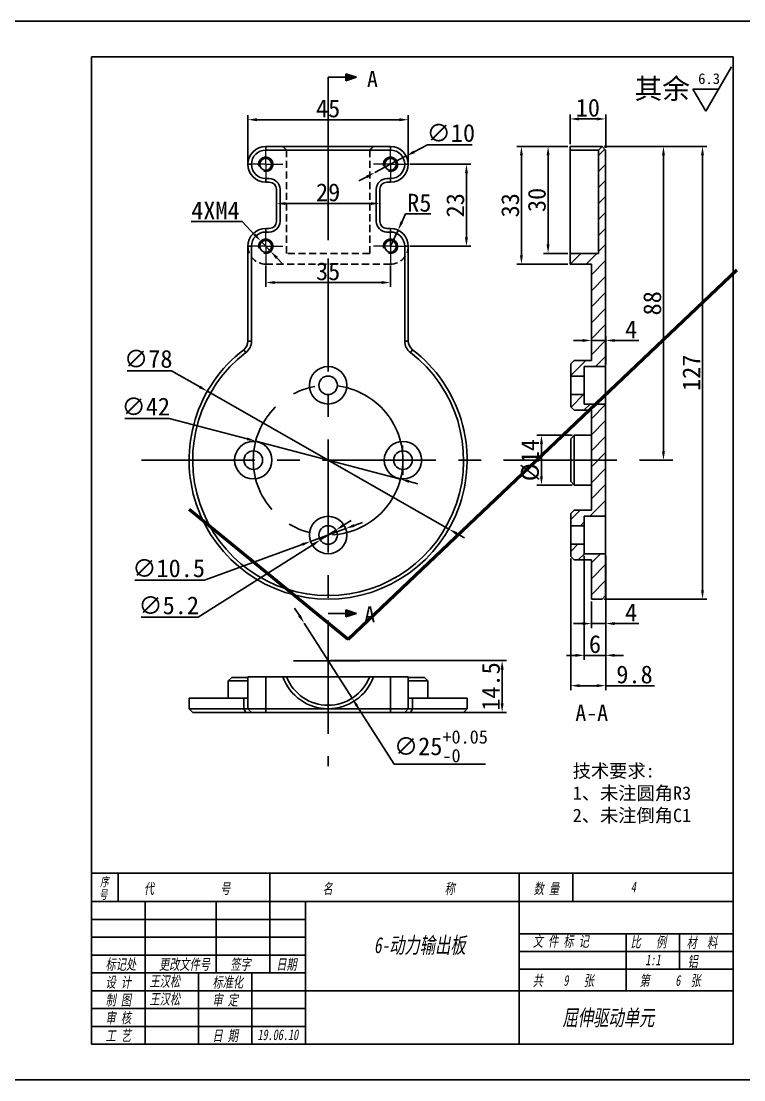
# Model space of a CAD drawing. Header units: millimetres. Extents: x 8840 to 20870, y -7456 to 1741.
# Drawn here: x 11809.9 to 12012.6, y -5488.7 to -5191.7 of the extents above; entities that cross this region are included whole.
import ezdxf

# ---------------------------------------------------------------- set-up
doc = ezdxf.new("R2010")
doc.units = ezdxf.units.MM
doc.linetypes.add('CENTER', pattern=[50.8, 31.75, -6.35, 6.35, -6.35])
doc.linetypes.add('JIS_02_2.0', pattern=[3, 2, -1])
doc.layers.get('0').update_dxf_attribs({"lineweight": 25})
for name, color, linetype in [('中心线', 5, 'CENTER'), ('临时线', 6, 'Continuous'), ('剖面线', 3, 'Continuous'), ('尺寸', 4, 'Continuous'), ('尺寸标注', 4, 'Continuous'), ('文字', 7, 'Continuous'), ('细实线', 2, 'Continuous'), ('虚线', 1, 'JIS_02_2.0')]:
    doc.layers.add(name, color=color, linetype=linetype)
doc.layers.add('粗实线', color=7, linetype='Continuous', lineweight=25)
doc.styles.get("Standard").update_dxf_attribs({"font": ''})
doc.styles.add('样式 2', font='', dxfattribs={"width": 0.7, "oblique": 10})
doc.styles.get('Standard').set_extended_font_data('SimSun')
doc.styles.get('样式 2').set_extended_font_data('SimSun')
doc.dimstyles.new('ISO-25 1.1', dxfattribs={"dimtxt": 5, "dimasz": 2.5, "dimexe": 1.25, "dimexo": 0.625, "dimtad": 1, "dimtoh": 1, "dimdsep": 46, "dimtxsty": 'Standard', "dimcen": 2.5, "dimclrt": 7, "dimadec": 0, "dimazin": 0, "dimtfac": 1, "dimtmove": 0, "dimatfit": 3, "dimfxl": 1, "dimarcsym": 0})
pattern_1 = [(45, (11592.0238, -5586.8202), (-2.245064, 2.245064), [])]

# ---------------------------------------------------------------- blocks, each defined once
blk = doc.blocks.new('SW_CENTERMARKSYMBOL_5')
at = {"color": 0, "linetype": 'Continuous', "lineweight": 0}
for p, q in [((0, 2.5), (0, 4.1)), ((-2.5, 0), (-4.1, 0)), ((0, 0), (-2.5, 0)), ((0, 0), (0, 2.5)), ((0, 0), (0, -2.5)), ((0, 0), (2.5, 0)), ((2.5, 0), (4.1, 0)), ((0, -2.5), (0, -4.1))]:
    blk.add_line(p, q, dxfattribs=at)
blk = doc.blocks.new('SW_CENTERMARKSYMBOL_6')
at = {"color": 0, "linetype": 'Continuous', "lineweight": 0}
for p, q in [((0, 2.5), (0, 4.75)), ((-2.5, 0), (-4.75, 0)), ((0, 0), (-2.5, 0)), ((0, 0), (0, 2.5)), ((0, 0), (0, -2.5)), ((0, 0), (2.5, 0)), ((2.5, 0), (4.75, 0)), ((0, -2.5), (0, -4.75))]:
    blk.add_line(p, q, dxfattribs=at)
blk = doc.blocks.new('SW_CENTERMARKSYMBOL_7')
at = {"color": 0, "linetype": 'Continuous', "lineweight": 0}
for p, q in [((0, 2.5), (0, 4.75)), ((-2.5, 0), (-4.75, 0)), ((0, 0), (-2.5, 0)), ((0, 0), (0, 2.5)), ((0, 0), (0, -2.5)), ((0, 0), (2.5, 0)), ((2.5, 0), (4.75, 0)), ((0, -2.5), (0, -4.75))]:
    blk.add_line(p, q, dxfattribs=at)
blk = doc.blocks.new('SW_CENTERMARKSYMBOL_8')
at = {"color": 0, "linetype": 'Continuous', "lineweight": 0}
for p, q in [((0, 2.5), (0, 4.75)), ((-2.5, 0), (-4.75, 0)), ((0, 0), (-2.5, 0)), ((0, 0), (0, 2.5)), ((0, 0), (0, -2.5)), ((0, 0), (2.5, 0)), ((2.5, 0), (4.75, 0)), ((0, -2.5), (0, -4.75))]:
    blk.add_line(p, q, dxfattribs=at)
blk = doc.blocks.new('SW_CENTERMARKSYMBOL_9')
at = {"color": 0, "linetype": 'Continuous', "lineweight": 0}
for p, q in [((0, 2.5), (0, 4.75)), ((-2.5, 0), (-4.75, 0)), ((0, 0), (-2.5, 0)), ((0, 0), (0, 2.5)), ((0, 0), (0, -2.5)), ((0, 0), (2.5, 0)), ((2.5, 0), (4.75, 0)), ((0, -2.5), (0, -4.75))]:
    blk.add_line(p, q, dxfattribs=at)
blk = doc.blocks.new('ra')
at = {"layer": '细实线'}
for p, q in [((0, 0), (6, 10.39)), ((-3, 5.2), (0, 0)), ((-3, 5.2), (3, 5.2))]:
    blk.add_line(p, q, dxfattribs=at)
at = {"layer": '文字'}
blk.add_attdef('RA', (-1.78, 6.39), '', height=2.5, dxfattribs=at)
blk = doc.blocks.new('*D516')
at = {"layer": 'Defpoints', "color": 0}
for p in [(11972.86, -5226.88), (11990.07, -5314.88), (11993.3, -5314.88)]:
    blk.add_point(p, dxfattribs=at)
at = {"layer": '尺寸标注', "color": 0, "lineweight": -2}
for p, q in [((11973.48, -5226.88), (11991.32, -5226.88)), ((11990.07, -5229.38), (11990.07, -5312.38)), ((11992.67, -5314.88), (11988.82, -5314.88))]:
    blk.add_line(p, q, dxfattribs=at)
at = {"layer": '尺寸标注', "color": 0}
for points in [[(11989.66, -5229.38), (11990.49, -5229.38), (11990.07, -5226.88)], [(11989.66, -5312.38), (11990.49, -5312.38), (11990.07, -5314.88)]]:
    blk.add_solid(points, dxfattribs=at)
at = {"layer": '尺寸标注', "color": 7, "insert": (11986.95, -5270.88), "char_height": 5, "attachment_point": 5, "rotation": 90}
blk.add_mtext('88', dxfattribs=at)
blk = doc.blocks.new('*D517')
at = {"layer": 'Defpoints', "color": 0}
for p in [(11862.12, -5295.55), (11929.86, -5334.21)]:
    blk.add_point(p, dxfattribs=at)
at = {"layer": '尺寸标注', "color": 0, "lineweight": -2}
for p, q in [((11839.59, -5289.81), (11852.06, -5289.81)), ((11852.06, -5289.81), (11859.95, -5294.31)), ((11929.86, -5334.21), (11862.12, -5295.55)), ((11932.03, -5335.45), (11934.21, -5336.69))]:
    blk.add_line(p, q, dxfattribs=at)
at = {"layer": '尺寸标注', "color": 0}
for points in [[(11860.15, -5293.95), (11859.74, -5294.68), (11862.12, -5295.55)], [(11932.24, -5335.09), (11931.83, -5335.81), (11929.86, -5334.21)]]:
    blk.add_solid(points, dxfattribs=at)
at = {"layer": '尺寸标注', "color": 7, "insert": (11845.52, -5286.5), "char_height": 5, "attachment_point": 5}
blk.add_mtext('∅78', dxfattribs=at)
blk = doc.blocks.new('*D518')
at = {"layer": 'Defpoints', "color": 0}
for p in [(11973.86, -5219.16), (11963.86, -5226.88), (11973.86, -5227.88)]:
    blk.add_point(p, dxfattribs=at)
at = {"layer": '尺寸标注', "color": 0, "lineweight": -2}
for p, q in [((11963.86, -5226.26), (11963.86, -5217.91)), ((11973.86, -5227.26), (11973.86, -5217.91)), ((11966.36, -5219.16), (11971.36, -5219.16))]:
    blk.add_line(p, q, dxfattribs=at)
at = {"layer": '尺寸标注', "color": 0}
for points in [[(11966.36, -5218.75), (11966.36, -5219.58), (11963.86, -5219.16)], [(11971.36, -5218.75), (11971.36, -5219.58), (11973.86, -5219.16)]]:
    blk.add_solid(points, dxfattribs=at)
at = {"layer": '尺寸标注', "color": 7, "insert": (11968.86, -5216.04), "char_height": 5, "attachment_point": 5}
blk.add_mtext('10', dxfattribs=at)
blk = doc.blocks.new('*D519')
at = {"layer": 'Defpoints', "color": 0}
for p in [(11918.49, -5219.37), (11873.49, -5231.88), (11918.49, -5231.88)]:
    blk.add_point(p, dxfattribs=at)
at = {"layer": '尺寸标注', "color": 0, "lineweight": -2}
for p, q in [((11873.49, -5231.26), (11873.49, -5218.12)), ((11918.49, -5231.26), (11918.49, -5218.12)), ((11875.99, -5219.37), (11915.99, -5219.37))]:
    blk.add_line(p, q, dxfattribs=at)
at = {"layer": '尺寸标注', "color": 0}
for points in [[(11875.99, -5218.95), (11875.99, -5219.79), (11873.49, -5219.37)], [(11915.99, -5218.95), (11915.99, -5219.79), (11918.49, -5219.37)]]:
    blk.add_solid(points, dxfattribs=at)
at = {"layer": '尺寸标注', "color": 7, "insert": (11895.99, -5216.24), "char_height": 5, "attachment_point": 5}
blk.add_mtext('45', dxfattribs=at)
blk = doc.blocks.new('*D520')
at = {"layer": 'Defpoints', "color": 0}
for p in [(11878.49, -5259.63), (11913.49, -5259.63), (11913.49, -5265.05)]:
    blk.add_point(p, dxfattribs=at)
at = {"layer": '尺寸标注', "color": 0, "lineweight": -2}
for p, q in [((11878.49, -5260.26), (11878.49, -5266.3)), ((11913.49, -5260.26), (11913.49, -5266.3)), ((11880.99, -5265.05), (11910.99, -5265.05))]:
    blk.add_line(p, q, dxfattribs=at)
at = {"layer": '尺寸标注', "color": 0}
for points in [[(11880.99, -5264.64), (11880.99, -5265.47), (11878.49, -5265.05)], [(11910.99, -5264.64), (11910.99, -5265.47), (11913.49, -5265.05)]]:
    blk.add_solid(points, dxfattribs=at)
at = {"layer": '尺寸标注', "color": 7, "insert": (11895.99, -5261.93), "char_height": 5, "attachment_point": 5}
blk.add_mtext('35', dxfattribs=at)
blk = doc.blocks.new('*D521')
at = {"layer": 'Defpoints', "color": 0}
for p in [(11917.92, -5229.55), (11909.07, -5234.21)]:
    blk.add_point(p, dxfattribs=at)
at = {"layer": '尺寸标注', "color": 0, "lineweight": -2}
for p, q in [((11923.85, -5226.43), (11920.13, -5228.39)), ((11936.37, -5226.43), (11923.85, -5226.43)), ((11909.07, -5234.21), (11917.92, -5229.55)), ((11906.85, -5235.38), (11904.64, -5236.54))]:
    blk.add_line(p, q, dxfattribs=at)
at = {"layer": '尺寸标注', "color": 0}
for points in [[(11919.93, -5228.02), (11920.32, -5228.76), (11917.92, -5229.55)], [(11906.66, -5235.01), (11907.05, -5235.74), (11909.07, -5234.21)]]:
    blk.add_solid(points, dxfattribs=at)
at = {"layer": '尺寸标注', "color": 7, "insert": (11930.42, -5223.12), "char_height": 5, "attachment_point": 5}
blk.add_mtext('∅10', dxfattribs=at)
blk = doc.blocks.new('*D522')
at = {"layer": 'Defpoints', "color": 0}
for p in [(11877.11, -5253.44), (11879.87, -5256.33)]:
    blk.add_point(p, dxfattribs=at)
at = {"layer": '尺寸标注', "color": 0, "lineweight": -2}
for p, q in [((11857.52, -5247.95), (11871.86, -5247.95)), ((11871.86, -5247.95), (11875.38, -5251.63)), ((11879.87, -5256.33), (11877.11, -5253.44)), ((11881.6, -5258.14), (11883.33, -5259.94))]:
    blk.add_line(p, q, dxfattribs=at)
at = {"layer": '尺寸标注', "color": 0}
for points in [[(11875.68, -5251.34), (11875.08, -5251.92), (11877.11, -5253.44)], [(11881.9, -5257.85), (11881.3, -5258.42), (11879.87, -5256.33)]]:
    blk.add_solid(points, dxfattribs=at)
at = {"layer": '尺寸标注', "color": 7, "insert": (11864.38, -5244.83), "char_height": 5, "attachment_point": 5}
blk.add_mtext('4XM4', dxfattribs=at)
blk = doc.blocks.new('*D523')
at = {"layer": 'Defpoints', "color": 0}
for p in [(11915.61, -5250.35), (11913.49, -5254.88)]:
    blk.add_point(p, dxfattribs=at)
at = {"layer": '尺寸标注', "color": 0, "lineweight": -2}
for p, q in [((11917.72, -5245.82), (11916.66, -5248.09)), ((11924.79, -5245.82), (11917.72, -5245.82)), ((11913.49, -5254.88), (11915.61, -5250.35))]:
    blk.add_line(p, q, dxfattribs=at)
at = {"layer": '尺寸标注', "color": 0}
blk.add_solid([(11916.29, -5247.91), (11917.04, -5248.26), (11915.61, -5250.35)], dxfattribs=at)
at = {"layer": '尺寸标注', "color": 7, "insert": (11921.57, -5242.7), "char_height": 5, "attachment_point": 5}
blk.add_mtext('R5', dxfattribs=at)
blk = doc.blocks.new('*D524')
at = {"layer": 'Defpoints', "color": 0}
for p in [(11918.24, -5231.88), (11918.24, -5254.88), (11934.8, -5254.88)]:
    blk.add_point(p, dxfattribs=at)
at = {"layer": '尺寸标注', "color": 0, "lineweight": -2}
for p, q in [((11918.87, -5231.88), (11936.05, -5231.88)), ((11934.8, -5234.38), (11934.8, -5252.38)), ((11918.87, -5254.88), (11936.05, -5254.88))]:
    blk.add_line(p, q, dxfattribs=at)
at = {"layer": '尺寸标注', "color": 0}
for points in [[(11934.38, -5234.38), (11935.22, -5234.38), (11934.8, -5231.88)], [(11934.38, -5252.38), (11935.22, -5252.38), (11934.8, -5254.88)]]:
    blk.add_solid(points, dxfattribs=at)
at = {"layer": '尺寸标注', "color": 7, "insert": (11931.68, -5243.38), "char_height": 5, "attachment_point": 5, "rotation": 90}
blk.add_mtext('23', dxfattribs=at)
blk = doc.blocks.new('*D525')
at = {"layer": 'Defpoints', "color": 0}
for p in [(11881.49, -5238.88), (11910.49, -5238.88), (11910.49, -5242.89)]:
    blk.add_point(p, dxfattribs=at)
at = {"layer": '尺寸标注', "color": 0, "lineweight": -2}
for p, q in [((11881.49, -5239.51), (11881.49, -5244.14)), ((11910.49, -5239.51), (11910.49, -5244.14)), ((11883.99, -5242.89), (11907.99, -5242.89))]:
    blk.add_line(p, q, dxfattribs=at)
at = {"layer": '尺寸标注', "color": 0}
for points in [[(11883.99, -5242.48), (11883.99, -5243.31), (11881.49, -5242.89)], [(11907.99, -5242.48), (11907.99, -5243.31), (11910.49, -5242.89)]]:
    blk.add_solid(points, dxfattribs=at)
at = {"layer": '尺寸标注', "color": 7, "insert": (11895.99, -5239.77), "char_height": 5, "attachment_point": 5}
blk.add_mtext('29', dxfattribs=at)
blk = doc.blocks.new('*D526')
at = {"layer": 'Defpoints', "color": 0}
for p in [(11875.68, -5309.55), (11916.3, -5320.22)]:
    blk.add_point(p, dxfattribs=at)
at = {"layer": '尺寸标注', "color": 0, "lineweight": -2}
for p, q in [((11838.92, -5303.15), (11851.36, -5303.15)), ((11851.36, -5303.15), (11873.26, -5308.91)), ((11916.3, -5320.22), (11875.68, -5309.55)), ((11918.72, -5320.86), (11921.14, -5321.49))]:
    blk.add_line(p, q, dxfattribs=at)
at = {"layer": '尺寸标注', "color": 0}
for points in [[(11873.37, -5308.51), (11873.16, -5309.31), (11875.68, -5309.55)], [(11918.82, -5320.45), (11918.61, -5321.26), (11916.3, -5320.22)]]:
    blk.add_solid(points, dxfattribs=at)
at = {"layer": '尺寸标注', "color": 7, "insert": (11844.83, -5299.84), "char_height": 5, "attachment_point": 5}
blk.add_mtext('∅42', dxfattribs=at)
blk = doc.blocks.new('*D527')
at = {"layer": 'Defpoints', "color": 0}
for p in [(11900.92, -5334.08), (11891.06, -5337.69)]:
    blk.add_point(p, dxfattribs=at)
at = {"layer": '尺寸标注', "color": 0, "lineweight": -2}
for p, q in [((11900.92, -5334.08), (11891.06, -5337.69)), ((11903.27, -5333.22), (11905.62, -5332.36)), ((11861.33, -5348.56), (11888.71, -5338.54)), ((11841.78, -5348.56), (11861.33, -5348.56))]:
    blk.add_line(p, q, dxfattribs=at)
at = {"layer": '尺寸标注', "color": 0}
for points in [[(11903.13, -5332.83), (11903.41, -5333.61), (11900.92, -5334.08)], [(11888.57, -5338.15), (11888.85, -5338.94), (11891.06, -5337.69)]]:
    blk.add_solid(points, dxfattribs=at)
at = {"layer": '尺寸标注', "color": 7, "insert": (11851.24, -5345.24), "char_height": 5, "attachment_point": 5}
blk.add_mtext('∅10.5', dxfattribs=at)
blk = doc.blocks.new('*D528')
at = {"layer": 'Defpoints', "color": 0}
for p in [(11898.19, -5334.49), (11893.79, -5337.28)]:
    blk.add_point(p, dxfattribs=at)
at = {"layer": '尺寸标注', "color": 0, "lineweight": -2}
for p, q in [((11900.3, -5333.15), (11902.41, -5331.81)), ((11898.19, -5334.49), (11893.79, -5337.28)), ((11859.57, -5358.97), (11891.68, -5338.61)), ((11843.57, -5358.97), (11859.57, -5358.97))]:
    blk.add_line(p, q, dxfattribs=at)
at = {"layer": '尺寸标注', "color": 0}
for points in [[(11900.07, -5332.8), (11900.52, -5333.5), (11898.19, -5334.49)], [(11891.46, -5338.26), (11891.91, -5338.97), (11893.79, -5337.28)]]:
    blk.add_solid(points, dxfattribs=at)
at = {"layer": '尺寸标注', "color": 7, "insert": (11851.26, -5355.65), "char_height": 5, "attachment_point": 5}
blk.add_mtext('∅5.2', dxfattribs=at)
blk = doc.blocks.new('*D529')
at = {"layer": 'Defpoints', "color": 0}
for p in [(11969.86, -5353.88), (11973.86, -5352.88), (11973.86, -5360.73)]:
    blk.add_point(p, dxfattribs=at)
at = {"layer": '尺寸标注', "color": 0, "lineweight": -2}
for p, q in [((11969.86, -5354.51), (11969.86, -5361.98)), ((11973.86, -5353.51), (11973.86, -5361.98)), ((11967.36, -5360.73), (11964.86, -5360.73)), ((11969.86, -5360.73), (11973.86, -5360.73)), ((11976.36, -5360.73), (11983.16, -5360.73))]:
    blk.add_line(p, q, dxfattribs=at)
at = {"layer": '尺寸标注', "color": 0}
for points in [[(11967.36, -5360.31), (11967.36, -5361.15), (11969.86, -5360.73)], [(11976.36, -5360.31), (11976.36, -5361.15), (11973.86, -5360.73)]]:
    blk.add_solid(points, dxfattribs=at)
at = {"layer": '尺寸标注', "color": 7, "insert": (11981.01, -5357.6), "char_height": 5, "attachment_point": 5}
blk.add_mtext('4', dxfattribs=at)
blk = doc.blocks.new('*D530')
at = {"layer": 'Defpoints', "color": 0}
for p in [(11967.86, -5341.13), (11973.86, -5341.13), (11973.86, -5369.64)]:
    blk.add_point(p, dxfattribs=at)
at = {"layer": '尺寸标注', "color": 0, "lineweight": -2}
for p, q in [((11967.86, -5341.76), (11967.86, -5370.89)), ((11973.86, -5341.76), (11973.86, -5370.89)), ((11965.36, -5369.64), (11962.86, -5369.64)), ((11967.86, -5369.64), (11973.86, -5369.64)), ((11976.36, -5369.64), (11978.86, -5369.64))]:
    blk.add_line(p, q, dxfattribs=at)
at = {"layer": '尺寸标注', "color": 0}
for points in [[(11965.36, -5369.22), (11965.36, -5370.06), (11967.86, -5369.64)], [(11976.36, -5369.22), (11976.36, -5370.06), (11973.86, -5369.64)]]:
    blk.add_solid(points, dxfattribs=at)
at = {"layer": '尺寸标注', "color": 7, "insert": (11970.86, -5366.52), "char_height": 5, "attachment_point": 5}
blk.add_mtext('6', dxfattribs=at)
blk = doc.blocks.new('*D531')
at = {"layer": 'Defpoints', "color": 0}
for p in [(11964.06, -5341.88), (11973.86, -5352.88), (11973.86, -5378.15)]:
    blk.add_point(p, dxfattribs=at)
at = {"layer": '尺寸标注', "color": 0, "lineweight": -2}
for p, q in [((11964.06, -5342.51), (11964.06, -5379.4)), ((11973.86, -5353.51), (11973.86, -5379.4)), ((11966.56, -5378.15), (11971.36, -5378.15)), ((11973.86, -5378.15), (11987.55, -5378.15))]:
    blk.add_line(p, q, dxfattribs=at)
at = {"layer": '尺寸标注', "color": 0}
for points in [[(11966.56, -5377.73), (11966.56, -5378.57), (11964.06, -5378.15)], [(11971.36, -5377.73), (11971.36, -5378.57), (11973.86, -5378.15)]]:
    blk.add_solid(points, dxfattribs=at)
at = {"layer": '尺寸标注', "color": 7, "insert": (11981.95, -5375.03), "char_height": 5, "attachment_point": 5}
blk.add_mtext('9.8', dxfattribs=at)
blk = doc.blocks.new('*D532')
at = {"layer": 'Defpoints', "color": 0}
for p in [(11889.27, -5360.6), (11902.71, -5381.67)]:
    blk.add_point(p, dxfattribs=at)
at = {"layer": '尺寸标注', "color": 0, "lineweight": -2}
for p, q in [((11887.92, -5358.49), (11886.58, -5356.38)), ((11889.27, -5360.6), (11902.71, -5381.67)), ((11914.49, -5400.15), (11904.06, -5383.78)), ((11940.15, -5400.15), (11914.49, -5400.15))]:
    blk.add_line(p, q, dxfattribs=at)
at = {"layer": '尺寸标注', "color": 0}
for points in [[(11888.28, -5358.26), (11887.57, -5358.71), (11889.27, -5360.6)], [(11904.41, -5383.56), (11903.7, -5384.01), (11902.71, -5381.67)]]:
    blk.add_solid(points, dxfattribs=at)
at = {"layer": '尺寸标注', "color": 7, "insert": (11927.63, -5395.15), "char_height": 5, "attachment_point": 5}
blk.add_mtext('\\A1;∅25{\\H3.750000;\\S+0.05^ -0;}', dxfattribs=at)
blk = doc.blocks.new('*D533')
at = {"layer": 'Defpoints', "color": 0}
for p in [(11895.99, -5371.13), (11895.99, -5385.63), (11944.81, -5385.63)]:
    blk.add_point(p, dxfattribs=at)
at = {"layer": '尺寸标注', "color": 0, "lineweight": -2}
for p, q in [((11896.62, -5371.13), (11946.06, -5371.13)), ((11944.81, -5373.63), (11944.81, -5383.13)), ((11896.62, -5385.63), (11946.06, -5385.63))]:
    blk.add_line(p, q, dxfattribs=at)
at = {"layer": '尺寸标注', "color": 0}
for points in [[(11944.39, -5373.63), (11945.23, -5373.63), (11944.81, -5371.13)], [(11944.39, -5383.13), (11945.23, -5383.13), (11944.81, -5385.63)]]:
    blk.add_solid(points, dxfattribs=at)
at = {"layer": '尺寸标注', "color": 7, "insert": (11941.69, -5378.38), "char_height": 5, "attachment_point": 5, "rotation": 90}
blk.add_mtext('14.5', dxfattribs=at)
blk = doc.blocks.new('*D534')
at = {"layer": 'Defpoints', "color": 0}
for p in [(11963.86, -5226.88), (11957.7, -5256.88), (11963.86, -5256.88)]:
    blk.add_point(p, dxfattribs=at)
at = {"layer": '尺寸标注', "color": 0, "lineweight": -2}
for p, q in [((11963.23, -5226.88), (11956.45, -5226.88)), ((11957.7, -5229.38), (11957.7, -5254.38)), ((11963.23, -5256.88), (11956.45, -5256.88))]:
    blk.add_line(p, q, dxfattribs=at)
at = {"layer": '尺寸标注', "color": 0}
for points in [[(11957.28, -5229.38), (11958.11, -5229.38), (11957.7, -5226.88)], [(11957.28, -5254.38), (11958.11, -5254.38), (11957.7, -5256.88)]]:
    blk.add_solid(points, dxfattribs=at)
at = {"layer": '尺寸标注', "color": 7, "insert": (11954.57, -5241.88), "char_height": 5, "attachment_point": 5, "rotation": 90}
blk.add_mtext('30', dxfattribs=at)
blk = doc.blocks.new('*D535')
at = {"layer": 'Defpoints', "color": 0}
for p in [(11963.86, -5226.88), (11950.22, -5259.88), (11963.86, -5259.88)]:
    blk.add_point(p, dxfattribs=at)
at = {"layer": '尺寸标注', "color": 0, "lineweight": -2}
for p, q in [((11963.23, -5226.88), (11948.97, -5226.88)), ((11950.22, -5229.38), (11950.22, -5257.38)), ((11963.23, -5259.88), (11948.97, -5259.88))]:
    blk.add_line(p, q, dxfattribs=at)
at = {"layer": '尺寸标注', "color": 0}
for points in [[(11949.8, -5229.38), (11950.64, -5229.38), (11950.22, -5226.88)], [(11949.8, -5257.38), (11950.64, -5257.38), (11950.22, -5259.88)]]:
    blk.add_solid(points, dxfattribs=at)
at = {"layer": '尺寸标注', "color": 7, "insert": (11947.09, -5243.38), "char_height": 5, "attachment_point": 5, "rotation": 90}
blk.add_mtext('33', dxfattribs=at)
blk = doc.blocks.new('*D536')
at = {"layer": 'Defpoints', "color": 0}
for p in [(11965.06, -5307.88), (11955.84, -5321.88), (11965.06, -5321.88)]:
    blk.add_point(p, dxfattribs=at)
at = {"layer": '尺寸标注', "color": 0, "lineweight": -2}
for p, q in [((11964.43, -5307.88), (11954.59, -5307.88)), ((11955.84, -5310.38), (11955.84, -5319.38)), ((11964.43, -5321.88), (11954.59, -5321.88))]:
    blk.add_line(p, q, dxfattribs=at)
at = {"layer": '尺寸标注', "color": 0}
for points in [[(11955.43, -5310.38), (11956.26, -5310.38), (11955.84, -5307.88)], [(11955.43, -5319.38), (11956.26, -5319.38), (11955.84, -5321.88)]]:
    blk.add_solid(points, dxfattribs=at)
at = {"layer": '尺寸标注', "color": 7, "insert": (11952.72, -5314.88), "char_height": 5, "attachment_point": 5, "rotation": 90}
blk.add_mtext('%%c14', dxfattribs=at)
blk = doc.blocks.new('*D537')
at = {"layer": 'Defpoints', "color": 0}
for p in [(11973.86, -5281.31), (11969.86, -5286.88), (11973.86, -5288.63)]:
    blk.add_point(p, dxfattribs=at)
at = {"layer": '尺寸标注', "color": 0, "lineweight": -2}
for p, q in [((11969.86, -5286.26), (11969.86, -5280.06)), ((11973.86, -5288.01), (11973.86, -5280.06)), ((11967.36, -5281.31), (11964.86, -5281.31)), ((11969.86, -5281.31), (11973.86, -5281.31)), ((11976.36, -5281.31), (11983.16, -5281.31))]:
    blk.add_line(p, q, dxfattribs=at)
at = {"layer": '尺寸标注', "color": 0}
for points in [[(11967.36, -5280.89), (11967.36, -5281.72), (11969.86, -5281.31)], [(11976.36, -5280.89), (11976.36, -5281.72), (11973.86, -5281.31)]]:
    blk.add_solid(points, dxfattribs=at)
at = {"layer": '尺寸标注', "color": 7, "insert": (11981.01, -5278.18), "char_height": 5, "attachment_point": 5}
blk.add_mtext('4', dxfattribs=at)
blk = doc.blocks.new('*D538')
at = {"layer": 'Defpoints', "color": 0}
for p in [(11972.86, -5226.88), (11972.86, -5353.88), (12001.03, -5353.88)]:
    blk.add_point(p, dxfattribs=at)
at = {"layer": '尺寸标注', "color": 0, "lineweight": -2}
for p, q in [((11973.48, -5226.88), (12002.28, -5226.88)), ((12001.03, -5229.38), (12001.03, -5351.38)), ((11973.48, -5353.88), (12002.28, -5353.88))]:
    blk.add_line(p, q, dxfattribs=at)
at = {"layer": '尺寸标注', "color": 0}
for points in [[(12000.61, -5229.38), (12001.44, -5229.38), (12001.03, -5226.88)], [(12000.61, -5351.38), (12001.44, -5351.38), (12001.03, -5353.88)]]:
    blk.add_solid(points, dxfattribs=at)
at = {"layer": '尺寸标注', "color": 7, "insert": (11997.9, -5290.38), "char_height": 5, "attachment_point": 5, "rotation": 90}
blk.add_mtext('127', dxfattribs=at)
blk = doc.blocks.new('CHECK_DWG')
at = {"layer": '粗实线', "color": 1, "linetype": 'ByBlock', "lineweight": 50}
blk.add_line((0, 0), (109.02, 103.6), dxfattribs=at)
at = {"layer": '粗实线', "color": 1, "linetype": 'ByBlock', "lineweight": 50, "ltscale": 2}
blk.add_line((-44.59, 36.45), (0, 0), dxfattribs=at)

msp = doc.modelspace()

# ---------------------------------------------------------------- hatches: boundary and pattern name
at = {"layer": '剖面线'}
h = msp.add_hatch(dxfattribs=at)
h.set_pattern_fill('ANSI31', color=256, style=0)
h.set_pattern_definition(pattern_1)
h.paths.add_polyline_path([(11963.857, -5259.883), (11969.857, -5259.883), (11969.857, -5286.883), (11965.057, -5286.883), (11964.057, -5287.883), (11964.057, -5291.283), (11967.857, -5291.283), (11967.857, -5288.633), (11973.857, -5288.633), (11973.857, -5227.883), (11972.857, -5226.883), (11971.857, -5227.883), (11971.857, -5256.883), (11963.857, -5256.883)], flags=0)
h = msp.add_hatch(dxfattribs=at)
h.set_pattern_fill('ANSI31', color=256, style=0)
h.set_pattern_definition(pattern_1)
h.paths.add_polyline_path([(11967.857, -5333.283), (11967.857, -5330.633), (11973.857, -5330.633), (11973.857, -5299.133), (11967.857, -5299.133), (11967.857, -5296.483), (11964.057, -5296.483), (11964.057, -5299.883), (11965.057, -5300.883), (11969.857, -5300.883), (11969.857, -5328.883), (11965.057, -5328.883), (11964.057, -5329.883), (11964.057, -5333.283)], flags=0)
h = msp.add_hatch(dxfattribs=at)
h.set_pattern_fill('ANSI31', color=256, style=0)
h.set_pattern_definition(pattern_1)
h.paths.add_polyline_path([(11964.057, -5338.483), (11964.057, -5341.883), (11965.057, -5342.883), (11969.857, -5342.883), (11969.857, -5353.883), (11972.857, -5353.883), (11973.857, -5352.883), (11973.857, -5341.133), (11967.857, -5341.133), (11967.857, -5338.483)], flags=0)
at = {"layer": '粗实线'}
h = msp.add_hatch(color=256, dxfattribs=at)
h.paths.add_polyline_path([(11903.99, -5207.465), (11900.99, -5207.465), (11900.99, -5208.465)])
h.paths.add_polyline_path([(11903.99, -5207.465), (11900.99, -5206.465), (11900.99, -5207.465)])
h = msp.add_hatch(color=256, dxfattribs=at)
h.paths.add_polyline_path([(11903.99, -5357.861), (11900.99, -5357.861), (11900.99, -5358.861)])
h.paths.add_polyline_path([(11903.99, -5357.861), (11900.99, -5356.861), (11900.99, -5357.861)])

# ---------------------------------------------------------------- linework, layer by layer
for p, q in [((12009.619, -5201.728), (11829.619, -5201.728)), ((11829.619, -5201.728), (11829.619, -5478.728)), ((12009.619, -5478.728), (12009.619, -5201.728)), ((11829.619, -5430.728), (12009.619, -5430.728)), ((11837.119, -5430.728), (11837.119, -5438.728)), ((11879.619, -5430.728), (11879.619, -5438.728)), ((11949.619, -5430.728), (11949.619, -5478.728)), ((11964.619, -5430.728), (11964.619, -5438.728)), ((11829.619, -5438.728), (12009.619, -5438.728)), ((11889.619, -5438.728), (11889.619, -5478.728)), ((11949.619, -5447.728), (12009.619, -5447.728)), ((11829.619, -5453.728), (11889.619, -5453.728)), ((11889.619, -5463.728), (12009.619, -5463.728)), ((11829.619, -5478.728), (12009.619, -5478.728))]:
    msp.add_line(p, q)
msp.add_lwpolyline([(11804.619, -5488.728), (12014.619, -5488.728), (12014.619, -5191.728), (11804.619, -5191.728)], close=True)
at = {"layer": '中心线'}
for p, q in [((11895.99, -5207.465), (11895.99, -5400.738)), ((11895.99, -5221.439), (11895.99, -5262.783)), ((11843.632, -5314.883), (11993.299, -5314.883)), ((11886.286, -5371.135), (11904.855, -5371.135))]:
    msp.add_line(p, q, dxfattribs=at)
msp.add_circle((11895.99, -5314.883), 21, dxfattribs=at)
at = {"layer": '临时线'}
for p, q in [((11844.619, -5438.728), (11844.619, -5478.728)), ((11864.619, -5438.728), (11864.619, -5458.728)), ((11879.619, -5438.728), (11879.619, -5458.728)), ((11829.619, -5443.728), (11889.619, -5443.728)), ((11829.619, -5448.728), (11889.619, -5448.728)), ((11979.58, -5447.728), (11979.58, -5463.728)), ((11994.58, -5447.728), (11994.58, -5457.728)), ((11949.619, -5452.728), (12009.619, -5452.728)), ((11829.619, -5458.728), (11889.619, -5458.728)), ((11859.619, -5458.728), (11859.619, -5478.728)), ((11874.619, -5458.728), (11874.619, -5478.728)), ((11949.619, -5457.728), (12009.619, -5457.728)), ((11829.619, -5463.728), (11889.619, -5463.728)), ((11829.619, -5468.728), (11889.619, -5468.728)), ((11829.619, -5473.728), (11889.619, -5473.728))]:
    msp.add_line(p, q, dxfattribs=at)
at = {"layer": '粗实线'}
for p, q in [((11895.99, -5207.465), (11903.99, -5207.465)), ((11900.99, -5207.465), (11900.99, -5206.465)), ((11903.99, -5207.465), (11900.99, -5206.465)), ((11903.99, -5207.465), (11900.99, -5207.465)), ((11900.99, -5207.465), (11900.99, -5208.465)), ((11903.99, -5207.465), (11900.99, -5208.465)), ((11878.49, -5227.883), (11878.49, -5226.883)), ((11878.49, -5226.883), (11895.99, -5226.883)), ((11895.99, -5226.883), (11913.49, -5226.883)), ((11913.49, -5227.883), (11913.49, -5226.883)), ((11963.857, -5226.883), (11972.857, -5226.883)), ((11972.857, -5226.883), (11971.857, -5227.883)), ((11973.857, -5227.883), (11972.857, -5226.883)), ((11913.49, -5227.883), (11878.49, -5227.883)), ((11971.857, -5227.883), (11963.857, -5227.883)), ((11963.857, -5227.883), (11963.857, -5256.883)), ((11971.857, -5256.883), (11971.857, -5227.883)), ((11973.857, -5227.883), (11973.857, -5288.633)), ((11874.49, -5231.883), (11873.49, -5231.883)), ((11918.49, -5231.883), (11917.49, -5231.883)), ((11878.49, -5235.883), (11879.49, -5235.883)), ((11878.49, -5235.883), (11878.49, -5236.883)), ((11912.49, -5235.883), (11913.49, -5235.883)), ((11913.49, -5236.883), (11913.49, -5235.883)), ((11879.49, -5236.883), (11878.49, -5236.883)), ((11881.49, -5247.883), (11881.49, -5238.883)), ((11882.49, -5238.883), (11882.49, -5247.883)), ((11909.49, -5247.883), (11909.49, -5238.883)), ((11910.49, -5238.883), (11910.49, -5247.883)), ((11913.49, -5236.883), (11912.49, -5236.883)), ((11878.49, -5250.883), (11878.49, -5249.883)), ((11878.49, -5249.883), (11879.49, -5249.883)), ((11879.49, -5250.883), (11878.49, -5250.883)), ((11912.49, -5249.883), (11913.49, -5249.883)), ((11913.49, -5250.883), (11912.49, -5250.883)), ((11913.49, -5249.883), (11913.49, -5250.883)), ((11874.49, -5254.883), (11873.49, -5254.883)), ((11873.49, -5281.51), (11873.49, -5254.883)), ((11874.49, -5254.883), (11874.49, -5281.51)), ((11917.49, -5281.51), (11917.49, -5254.883)), ((11918.49, -5254.883), (11917.49, -5254.883)), ((11918.49, -5254.883), (11918.49, -5281.51)), ((11963.857, -5256.883), (11963.857, -5259.883)), ((11971.857, -5256.883), (11963.857, -5256.883)), ((11969.857, -5259.883), (11963.857, -5259.883)), ((11969.857, -5259.883), (11969.857, -5286.883)), ((11874.49, -5281.51), (11873.49, -5281.51)), ((11918.49, -5281.51), (11917.49, -5281.51)), ((11872.312, -5283.894), (11872.919, -5284.688)), ((11919.669, -5283.894), (11919.062, -5284.688)), ((11965.057, -5286.883), (11964.057, -5287.883)), ((11964.057, -5287.883), (11964.057, -5291.283)), ((11965.057, -5286.883), (11969.857, -5286.883)), ((11973.857, -5288.633), (11967.857, -5288.633)), ((11967.857, -5288.633), (11967.857, -5291.283)), ((11973.857, -5299.133), (11973.857, -5288.633)), ((11967.857, -5291.283), (11964.057, -5291.283)), ((11964.057, -5296.483), (11964.057, -5291.283)), ((11967.857, -5296.483), (11967.857, -5291.283)), ((11964.057, -5296.483), (11964.057, -5299.883)), ((11964.057, -5296.483), (11967.857, -5296.483)), ((11967.857, -5296.483), (11967.857, -5299.133)), ((11964.057, -5299.883), (11965.057, -5300.883)), ((11969.857, -5300.883), (11965.057, -5300.883)), ((11967.857, -5299.133), (11973.857, -5299.133)), ((11969.857, -5300.883), (11969.857, -5328.883)), ((11973.857, -5299.133), (11973.857, -5330.633)), ((11965.057, -5307.883), (11964.057, -5308.883)), ((11964.057, -5320.883), (11964.057, -5308.883)), ((11969.857, -5307.883), (11965.057, -5307.883)), ((11965.057, -5307.883), (11965.057, -5321.883)), ((11964.057, -5320.883), (11965.057, -5321.883)), ((11965.057, -5321.883), (11969.857, -5321.883)), ((11965.057, -5328.883), (11964.057, -5329.883)), ((11964.057, -5329.883), (11964.057, -5333.283)), ((11965.057, -5328.883), (11969.857, -5328.883)), ((11973.857, -5330.633), (11967.857, -5330.633)), ((11967.857, -5330.633), (11967.857, -5333.283)), ((11973.857, -5341.133), (11973.857, -5330.633)), ((11967.857, -5333.283), (11964.057, -5333.283)), ((11964.057, -5338.483), (11964.057, -5333.283)), ((11967.857, -5338.483), (11967.857, -5333.283)), ((11964.057, -5338.483), (11967.857, -5338.483)), ((11964.057, -5338.483), (11964.057, -5341.883)), ((11967.857, -5338.483), (11967.857, -5341.133)), ((11964.057, -5341.883), (11965.057, -5342.883)), ((11969.857, -5342.883), (11965.057, -5342.883)), ((11967.857, -5341.133), (11973.857, -5341.133)), ((11969.857, -5342.883), (11969.857, -5353.883)), ((11973.857, -5341.133), (11973.857, -5352.883)), ((11972.857, -5353.883), (11969.857, -5353.883)), ((11972.857, -5353.883), (11973.857, -5352.883)), ((11895.99, -5357.861), (11903.99, -5357.861)), ((11900.99, -5357.861), (11900.99, -5356.861)), ((11903.99, -5357.861), (11900.99, -5356.861)), ((11903.99, -5357.861), (11900.99, -5357.861)), ((11900.99, -5357.861), (11900.99, -5358.861)), ((11903.99, -5357.861), (11900.99, -5358.861)), ((11873.49, -5384.635), (11873.49, -5375.635)), ((11873.49, -5375.635), (11878.49, -5375.635)), ((11878.49, -5375.635), (11878.49, -5384.635)), ((11878.49, -5375.635), (11883.262, -5375.635)), ((11884.328, -5375.635), (11907.652, -5375.635)), ((11908.718, -5375.635), (11913.49, -5375.635)), ((11913.49, -5384.635), (11913.49, -5375.635)), ((11913.49, -5375.635), (11918.49, -5375.635)), ((11918.49, -5375.635), (11918.49, -5384.635)), ((11868.99, -5375.835), (11867.99, -5376.835)), ((11867.99, -5376.835), (11867.99, -5381.635)), ((11873.49, -5376.835), (11867.99, -5376.835)), ((11868.99, -5375.835), (11873.49, -5375.835)), ((11918.49, -5375.835), (11922.99, -5375.835)), ((11923.99, -5376.835), (11918.49, -5376.835)), ((11923.99, -5376.835), (11922.99, -5375.835)), ((11923.99, -5381.635), (11923.99, -5376.835)), ((11856.99, -5381.635), (11856.99, -5384.635)), ((11856.99, -5381.635), (11872.312, -5381.635)), ((11872.312, -5384.635), (11872.312, -5381.635)), ((11872.312, -5381.635), (11873.49, -5381.635)), ((11918.49, -5381.635), (11919.669, -5381.635)), ((11919.669, -5381.635), (11919.669, -5384.635)), ((11919.669, -5381.635), (11934.99, -5381.635)), ((11934.99, -5384.635), (11934.99, -5381.635)), ((11856.99, -5384.635), (11857.99, -5385.635)), ((11856.99, -5384.635), (11872.312, -5384.635)), ((11872.919, -5385.635), (11857.99, -5385.635)), ((11872.312, -5384.635), (11872.919, -5385.635)), ((11872.312, -5384.635), (11873.49, -5384.635)), ((11874.49, -5385.635), (11872.919, -5385.635)), ((11874.49, -5385.635), (11873.49, -5384.635)), ((11873.49, -5384.635), (11878.49, -5384.635)), ((11878.49, -5385.635), (11874.49, -5385.635)), ((11878.49, -5385.635), (11878.49, -5384.635)), ((11878.49, -5384.635), (11895.99, -5384.635)), ((11913.49, -5385.635), (11878.49, -5385.635)), ((11895.99, -5384.635), (11913.49, -5384.635)), ((11913.49, -5385.635), (11913.49, -5384.635)), ((11913.49, -5384.635), (11918.49, -5384.635)), ((11917.49, -5385.635), (11913.49, -5385.635)), ((11918.49, -5384.635), (11917.49, -5385.635)), ((11919.062, -5385.635), (11917.49, -5385.635)), ((11918.49, -5384.635), (11919.669, -5384.635)), ((11919.669, -5384.635), (11919.062, -5385.635)), ((11933.99, -5385.635), (11919.062, -5385.635)), ((11919.669, -5384.635), (11934.99, -5384.635)), ((11933.99, -5385.635), (11934.99, -5384.635))]:
    msp.add_line(p, q, dxfattribs=at)
for centre, radius in [((11878.49, -5231.883), 1.65), ((11913.49, -5231.883), 1.65), ((11878.49, -5254.883), 1.65), ((11913.49, -5254.883), 1.65), ((11895.99, -5293.883), 5.25), ((11895.99, -5293.883), 2.6), ((11874.99, -5314.883), 5.25), ((11916.99, -5314.883), 5.25), ((11874.99, -5314.883), 2.6), ((11916.99, -5314.883), 2.6), ((11895.99, -5335.883), 5.25), ((11895.99, -5335.883), 2.6)]:
    msp.add_circle(centre, radius, dxfattribs=at)
for centre, radius, start, end in [((11878.49, -5231.883), 5, 90, 180), ((11913.49, -5231.883), 5, 0, 90), ((11878.49, -5231.883), 4, 90, 180), ((11913.49, -5231.883), 4, 0, 90), ((11878.49, -5231.883), 5, 180, 270), ((11878.49, -5231.883), 4, 180, 270), ((11913.49, -5231.883), 4, 270, 0), ((11913.49, -5231.883), 5, 270, 0), ((11879.49, -5238.883), 3, 0, 90), ((11912.49, -5238.883), 3, 90, 180), ((11879.49, -5238.883), 2, 0, 90), ((11912.49, -5238.883), 2, 90, 180), ((11879.49, -5247.883), 3, 270, 0), ((11879.49, -5247.883), 2, 270, 0), ((11912.49, -5247.883), 3, 180, 270), ((11912.49, -5247.883), 2, 180, 270), ((11878.49, -5254.883), 5, 90, 180), ((11878.49, -5254.883), 4, 90, 180), ((11913.49, -5254.883), 5, 0, 90), ((11913.49, -5254.883), 4, 0, 90), ((11870.49, -5281.51), 3, 307.3832, 0), ((11870.49, -5281.51), 4, 307.3832, 0), ((11921.49, -5281.51), 4, 180, 232.6168), ((11921.49, -5281.51), 3, 180, 232.6168), ((11895.99, -5314.883), 39, 127.3832, 52.6168), ((11895.99, -5314.883), 38, 127.3832, 52.6168), ((11895.99, -5371.135), 13.5, 199.47122, 270), ((11895.99, -5371.135), 12.5, 201.1002, 338.8998), ((11895.99, -5371.135), 13.5, 270, 340.52878)]:
    msp.add_arc(centre, radius, start, end, dxfattribs=at)
for points in [[(11963.857, -5227.883), (11963.857, -5227.551), (11963.857, -5227.217), (11963.857, -5226.883)], [(11883.262, -5375.635), (11883.617, -5375.635), (11883.972, -5375.635), (11884.328, -5375.635)], [(11907.652, -5375.635), (11908.008, -5375.635), (11908.364, -5375.635), (11908.718, -5375.635)]]:
    msp.add_open_spline(points, degree=3, dxfattribs=at)
for p in [(11895.99, -5243.383), (11895.99, -5335.883)]:
    msp.add_point(p, dxfattribs=at)
at = {"layer": '细实线'}
for centre in [(11878.49, -5231.883), (11913.49, -5231.883), (11878.49, -5254.883), (11913.49, -5254.883)]:
    msp.add_arc(centre, 2, 255, 195, dxfattribs=at)
at = {"layer": '虚线'}
for p, q in [((11884.328, -5227.883), (11884.328, -5256.883)), ((11907.652, -5256.883), (11907.652, -5227.883)), ((11907.652, -5256.883), (11884.328, -5256.883)), ((11878.49, -5259.883), (11913.49, -5259.883)), ((11895.99, -5371.135), (11889.467, -5371.135))]:
    msp.add_line(p, q, dxfattribs=at)
for centre, start, end in [((11878.49, -5254.883), 180, 270), ((11913.49, -5254.883), 270, 0)]:
    msp.add_arc(centre, 5, start, end, dxfattribs=at)
for points in [[(11884.328, -5227.883), (11883.972, -5227.551), (11883.617, -5227.217), (11883.262, -5226.883)], [(11908.718, -5226.883), (11908.364, -5227.217), (11908.008, -5227.551), (11907.652, -5227.883)]]:
    msp.add_open_spline(points, degree=3, dxfattribs=at)

# ---------------------------------------------------------------- block references
at = {"layer": '中心线'}
for name, p in [('SW_CENTERMARKSYMBOL_8', (11878.49, -5231.883)), ('SW_CENTERMARKSYMBOL_7', (11913.49, -5231.883)), ('SW_CENTERMARKSYMBOL_9', (11878.49, -5254.883)), ('SW_CENTERMARKSYMBOL_6', (11913.49, -5254.883))]:
    msp.add_blockref(name, p, dxfattribs=at)
at = {"layer": '尺寸', "xscale": 1.19999999999709, "yscale": 1.199999999999818, "zscale": 1.2}
msp.add_blockref('ra', (12001.951, -5217.02), dxfattribs=at).add_auto_attribs({'RA': '6.3'})
at = {"layer": '尺寸标注', "lineweight": 100}
msp.add_blockref('CHECK_DWG', (11901.607, -5365.126), dxfattribs=at)
at = {"layer": '粗实线'}
msp.add_blockref('SW_CENTERMARKSYMBOL_5', (11916.99, -5314.883), dxfattribs=at)

# ---------------------------------------------------------------- texts
at = {"style": '样式 2', "oblique": 10, "width": 0.7}
for s, height, p in [('序', 2.5, (11832.026, -5434.427)), ('代             号', 3, (11844.286, -5436.599)), ('名                      称', 3, (11894.417, -5436.599)), ('数 量', 3, (11953.673, -5436.599)), ('4', 3, (11980.888, -5436.17)), ('号', 2.5, (11831.681, -5437.981)), ('6-动力输出板', 4.5, (11908.82, -5453.193)), ('文 件 标 记', 3, (11953.426, -5451.358)), ('比   例', 3, (11980.85, -5451.576)), ('材  料', 3, (11996.586, -5451.735)), ('标记处', 3, (11833.555, -5457.834)), ('更改文件号', 3, (11848.555, -5457.834)), ('签字', 3, (11868.555, -5457.834)), ('日期', 3, (11881.444, -5457.834)), ('1:1', 3, (11984.958, -5456.576)), ('铝', 3, (11996.863, -5457.019)), ('设 计', 3, (11833.555, -5462.834)), ('王汉松', 3, (11845.888, -5462.576)), ('标准化', 3, (11863.555, -5462.834)), ('共    9   张', 3, (11953.426, -5462.358)), ('第     6  张', 3, (11983.387, -5462.358)), ('制 图', 3, (11833.555, -5467.834)), ('王汉松', 3, (11845.888, -5467.576)), ('审 定', 3, (11863.555, -5467.834)), ('审 核', 3, (11833.555, -5472.834)), ('屈伸驱动单元', 4.5, (11961.748, -5473.539)), ('工 艺', 3, (11833.555, -5477.834)), ('日 期', 3, (11863.555, -5477.834)), ('19.06.10', 3, (11876.163, -5477.573))]:
    msp.add_text(s, height=height, dxfattribs=at).set_placement(p)
at = {"layer": '文字'}
msp.add_text('其余', height=5.7, dxfattribs=at).set_placement((11981.965, -5213.504))
at = {"layer": '文字', "ltscale": 0.1, "insert": (11964.612, -5400.161), "char_height": 3.75, "width": 54.13968, "attachment_point": 1}
msp.add_mtext('{\\fSimSun|b0|i0|c134|p2;技术要求:\\P1、未注圆角R3\\P2、未注倒角C1}', dxfattribs=at)
at = {"layer": '粗实线', "char_height": 4.5}
for s, insert, attachment_point in [('{\\C7;A}', (11909.949, -5205.708), 3), ('{\\C7;A}', (11909.193, -5355.896), 3), ('{\\C7;A-A}', (11965.358, -5383.519), 1)]:
    msp.add_mtext_dynamic_manual_height_columns(s, width=35.09452, gutter_width=18.824, heights=[0], dxfattribs=dict(at, insert=insert, attachment_point=attachment_point))

# ---------------------------------------------------------------- dimensions: what is measured, and where the dimension line sits
at = {"layer": '尺寸标注'}
for base, p1, p2, picture, middle in [((11918.49, -5219.37), (11873.49, -5231.883), (11918.49, -5231.883), '*D519', (11895.99, -5216.245)), ((11973.857, -5219.164), (11963.857, -5226.883), (11973.857, -5227.883), '*D518', (11968.857, -5216.039)), ((11910.49, -5242.893), (11881.49, -5238.883), (11910.49, -5238.883), '*D525', (11895.99, -5239.768)), ((11913.49, -5265.052), (11878.49, -5259.633), (11913.49, -5259.633), '*D520', (11895.99, -5261.927)), ((11973.857, -5281.307), (11969.857, -5286.883), (11973.857, -5288.633), '*D537', (11981.009, -5278.182)), ((11973.857, -5369.64), (11967.857, -5341.133), (11973.857, -5341.133), '*D530', (11970.857, -5366.515)), ((11973.857, -5378.15), (11964.057, -5341.883), (11973.857, -5352.883), '*D531', (11981.954, -5375.025)), ((11973.857, -5360.729), (11969.857, -5353.883), (11973.857, -5352.883), '*D529', (11981.009, -5357.604))]:
    dim = msp.add_linear_dim(base=base, p1=p1, p2=p2, dimstyle='ISO-25 1.1', dxfattribs=at)
    dim.commit()
    dim.dimension.update_dxf_attribs({"geometry": picture, "text_midpoint": middle})
for p1, p2, picture, middle in [((11909.065, -5234.211), (11917.915, -5229.555), '*D521', (11930.421, -5226.434)), ((11929.863, -5334.213), (11862.118, -5295.553), '*D517', (11845.515, -5289.815)), ((11916.3, -5320.221), (11875.68, -5309.545), '*D526', (11851.36, -5303.153)), ((11900.921, -5334.08), (11891.06, -5337.686), '*D527', (11851.242, -5348.558)), ((11898.186, -5334.491), (11893.794, -5337.275), '*D528', (11851.256, -5358.972))]:
    dim = msp.add_diameter_dim_2p(p1=p1, p2=p2, dimstyle='ISO-25 1.1', dxfattribs=at)
    dim.commit()
    dim.dimension.update_dxf_attribs({"geometry": picture, "text_midpoint": middle, "dimtype": 163})
for base, p1, p2, picture, middle in [((11950.219, -5259.883), (11963.857, -5226.883), (11963.857, -5259.883), '*D535', (11947.094, -5243.383)), ((11957.696, -5256.883), (11963.857, -5226.883), (11963.857, -5256.883), '*D534', (11954.571, -5241.883)), ((11990.072, -5314.883), (11972.857, -5226.883), (11993.299, -5314.883), '*D516', (11986.947, -5270.883)), ((12001.027, -5353.883), (11972.857, -5226.883), (11972.857, -5353.883), '*D538', (11997.902, -5290.383)), ((11934.801, -5254.883), (11918.24, -5231.883), (11918.24, -5254.883), '*D524', (11931.676, -5243.383)), ((11944.81, -5385.635), (11895.99, -5371.135), (11895.99, -5385.635), '*D533', (11941.685, -5378.385))]:
    dim = msp.add_linear_dim(base=base, p1=p1, p2=p2, angle=90, dimstyle='ISO-25 1.1', dxfattribs=at)
    dim.commit()
    dim.dimension.update_dxf_attribs({"geometry": picture, "text_midpoint": middle})
dim = msp.add_diameter_dim_2p(p1=(11879.872, -5256.329), p2=(11877.108, -5253.437), text='4XM4', dimstyle='ISO-25 1.1', dxfattribs=at)
dim.commit()
dim.dimension.update_dxf_attribs({"geometry": '*D522', "text_midpoint": (11864.377, -5247.951), "dimtype": 163})
dim = msp.add_radius_dim(center=(11913.49, -5254.883), mpoint=(11915.605, -5250.352), dimstyle='ISO-25 1.1', dxfattribs=at)
dim.commit()
dim.dimension.update_dxf_attribs({"geometry": '*D523', "text_midpoint": (11921.568, -5242.697)})
dim = msp.add_linear_dim(base=(11955.844, -5321.883), p1=(11965.057, -5307.883), p2=(11965.057, -5321.883), angle=90, text='%%c14', dimstyle='ISO-25 1.1', dxfattribs=at)
dim.commit()
dim.dimension.update_dxf_attribs({"geometry": '*D536', "text_midpoint": (11952.719, -5314.883)})
dim = msp.add_diameter_dim_2p(p1=(11889.269, -5360.595), p2=(11902.712, -5381.674), dimstyle='ISO-25 1.1', override={"dimgap": 0.625, "dimtol": 1, "dimlim": 0, "dimtp": 0.05, "dimtm": 1e-09, "dimtfac": 0.75, "dimtolj": 1}, dxfattribs=at)
dim.commit()
dim.dimension.update_dxf_attribs({"geometry": '*D532', "text_midpoint": (11927.635, -5400.148), "dimtype": 163})

doc.saveas('drawing.dxf')
